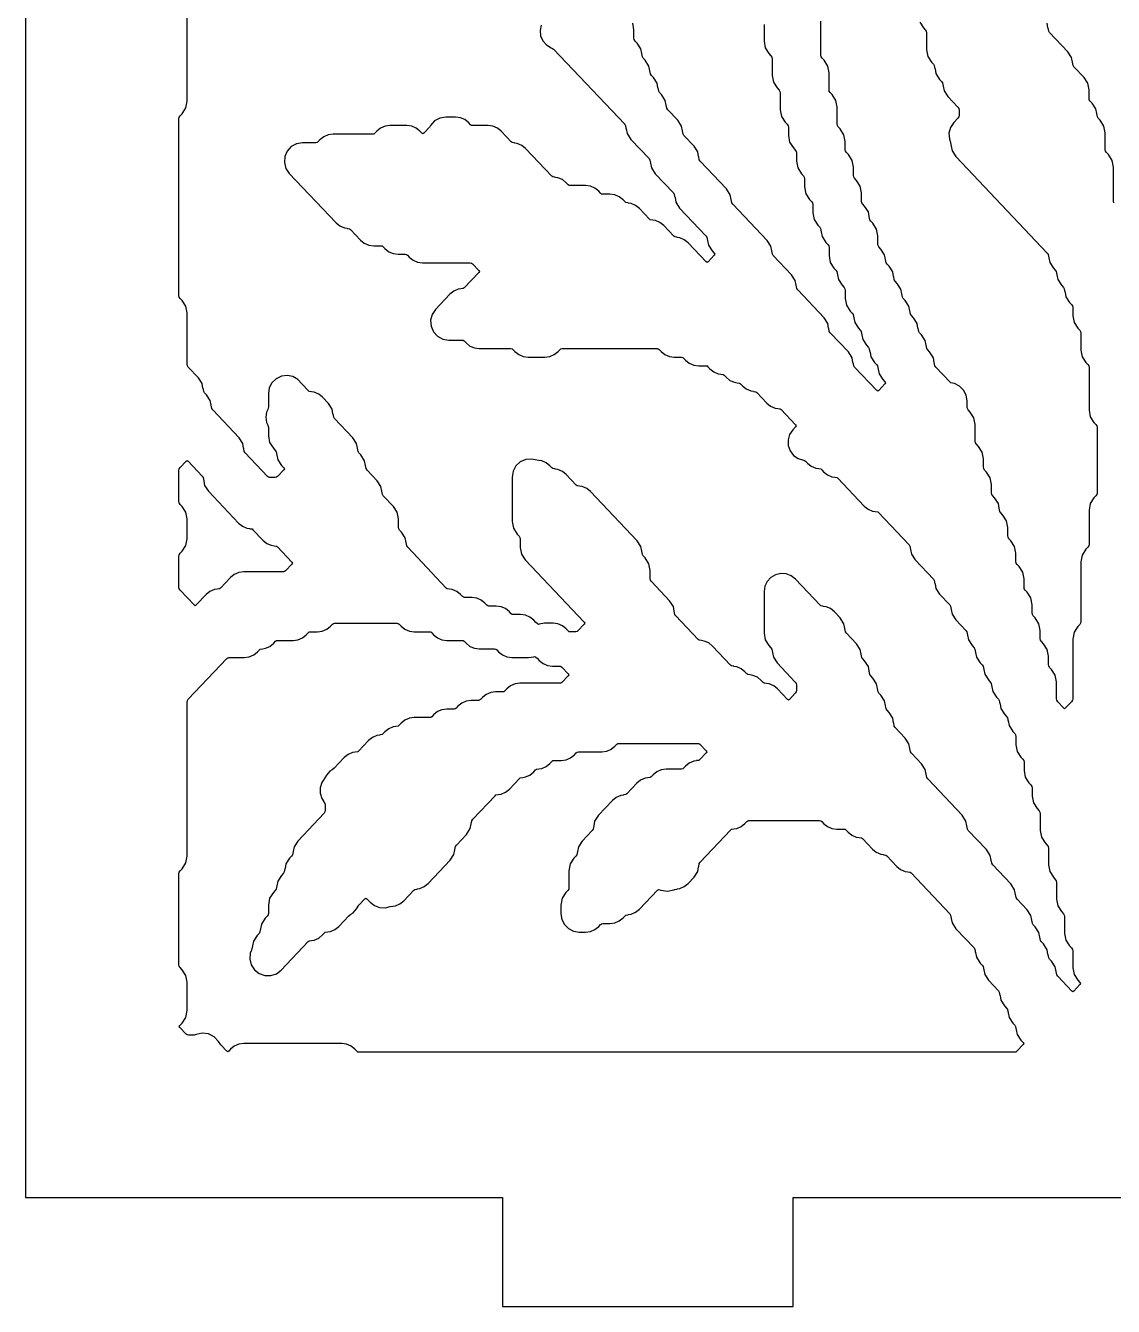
# Model space of a CAD drawing. Header units: millimetres. Extents: x 2 to 65, y 2 to 128.
# Drawn here: x 2 to 31.96, y 2 to 37.27 of the extents above; entities that cross this region are included whole.
import ezdxf

# ---------------------------------------------------------------- set-up
doc = ezdxf.new("R2010")
doc.units = ezdxf.units.MM
doc.layers.add('CUT', color=1, linetype='Continuous')

msp = doc.modelspace()

# ---------------------------------------------------------------- linework, layer by layer
at = {"layer": 'CUT'}
for points in [[(44.134, 2), (52.134, 2), (52.134, 5), (65.2679, 5), (65.2679, 125), (52.134, 125), (52.134, 128), (44.134, 128), (44.134, 125), (23.134, 125), (23.134, 128), (15.134, 128), (15.134, 125), (2, 125), (2, 5), (15.134, 5), (15.134, 2), (23.134, 2), (23.134, 5), (44.134, 5)], [(7.8659, 23.5697), (7.9711, 23.4851), (8.0952, 23.4317), (8.1705, 23.4215), (8.1701, 23.4181), (8.2357, 23.4091), (8.2609, 23.3889), (8.5372, 23.0971), (8.6424, 23.0125), (8.7664, 22.9592), (8.8418, 22.9489), (8.8413, 22.9455), (8.907, 22.9366), (8.9322, 22.9163), (9.3302, 22.4959), (9.3494, 22.4684), (9.3302, 22.4408), (9.1559, 22.2567), (9.1307, 22.2364), (9.0987, 22.2321), (8.0052, 22.2321), (7.8714, 22.2138), (7.7474, 22.1605), (7.6421, 22.0759), (7.3659, 21.7841), (7.3407, 21.7639), (7.275, 21.7549), (7.2755, 21.7515), (7.2001, 21.7413), (7.0761, 21.6879), (6.9709, 21.6033), (6.6993, 21.3165), (6.6713, 21.2952), (6.6433, 21.3165), (6.2564, 21.725), (6.2322, 21.7629), (6.2238, 21.807), (6.2238, 22.6571), (6.2322, 22.7013), (6.2564, 22.7392), (6.3106, 22.7963), (6.412, 22.9551), (6.4475, 23.1401), (6.4475, 23.6869), (6.412, 23.8719), (6.3106, 24.0307), (6.2564, 24.0879), (6.2322, 24.1257), (6.2238, 24.1699), (6.2238, 25.02), (6.2322, 25.0641), (6.2564, 25.102), (6.4195, 25.2742), (6.4475, 25.2955), (6.4755, 25.2742), (6.8623, 24.8657), (6.8866, 24.8278), (6.904, 24.737), (6.9059, 24.7374), (6.9305, 24.6091), (7.032, 24.4503)], [(6.2564, 11.3284), (6.2322, 11.3662), (6.2238, 11.4104), (6.2238, 13.9145), (6.2322, 13.9587), (6.2564, 13.9965), (6.3106, 14.0537), (6.412, 14.2125), (6.4475, 14.3975), (6.4475, 18.6402), (6.456, 18.6844), (6.4802, 18.7223), (7.543, 19.8446), (7.5682, 19.8648), (7.6002, 19.8692), (8.0224, 19.8692), (8.1562, 19.8874), (8.2803, 19.9408), (8.3855, 20.0254), (8.438, 20.0809), (8.4632, 20.1011), (8.5288, 20.1101), (8.5284, 20.1134), (8.6037, 20.1237), (8.7278, 20.1771), (8.833, 20.2617), (8.8855, 20.3171), (8.9107, 20.3374), (8.9428, 20.3418), (9.365, 20.3418), (9.4988, 20.36), (9.6228, 20.4134), (9.728, 20.498), (9.7805, 20.5534), (9.8057, 20.5737), (9.8378, 20.5781), (10.0363, 20.5781), (10.17, 20.5963), (10.2941, 20.6497), (10.3993, 20.7343), (10.4518, 20.7897), (10.477, 20.81), (10.509, 20.8143), (12.2313, 20.8143), (12.2633, 20.81), (12.2885, 20.7897), (12.341, 20.7343), (12.4463, 20.6497), (12.5703, 20.5963), (12.7041, 20.5781), (13.1263, 20.5781), (13.1583, 20.5737), (13.1835, 20.5534), (13.2361, 20.498), (13.3413, 20.4134), (13.4653, 20.36), (13.5991, 20.3418), (14.0213, 20.3418), (14.0534, 20.3374), (14.0786, 20.3171), (14.1311, 20.2617), (14.2363, 20.1771), (14.3603, 20.1237), (14.4941, 20.1055), (14.9164, 20.1055), (14.9484, 20.1011), (14.9736, 20.0809), (15.0261, 20.0254), (15.1313, 19.9408), (15.2554, 19.8874), (15.3892, 19.8692), (15.8502, 19.8692), (15.9998, 19.8921), (16.0173, 19.9007), (16.0411, 19.8858), (16.0924, 19.8446), (16.1449, 19.7891), (16.2501, 19.7045), (16.3742, 19.6511), (16.5079, 19.6329), (16.733, 19.6329), (16.7636, 19.6083), (16.938, 19.4242), (16.9571, 19.3966), (16.938, 19.369), (16.7636, 19.185), (16.7385, 19.1647), (16.7064, 19.1603), (15.6129, 19.1603), (15.4791, 19.1421), (15.3551, 19.0887), (15.2499, 19.0041), (15.1973, 18.9487), (15.1722, 18.9284), (15.1401, 18.9241), (14.9416, 18.9241), (14.8079, 18.9058), (14.6838, 18.8525), (14.5786, 18.7678), (14.5261, 18.7124), (14.5009, 18.6921), (14.4689, 18.6878), (14.2704, 18.6878), (14.1366, 18.6695), (14.0126, 18.6162), (13.9073, 18.5316), (13.8548, 18.4761), (13.8296, 18.4558), (13.7976, 18.4515), (13.5991, 18.4515), (13.4653, 18.4332), (13.3413, 18.3799), (13.2361, 18.2953), (13.1835, 18.2398), (13.1583, 18.2196), (13.1263, 18.2152), (12.7041, 18.2152), (12.5703, 18.197), (12.4463, 18.1436), (12.341, 18.059), (12.2885, 18.0035), (12.2633, 17.9833), (12.1977, 17.9743), (12.1981, 17.9709), (12.1228, 17.9607), (11.9987, 17.9073), (11.8935, 17.8227), (11.841, 17.7672), (11.8158, 17.747), (11.7502, 17.738), (11.7506, 17.7347), (11.6753, 17.7244), (11.5512, 17.671), (11.446, 17.5864), (11.1697, 17.2947), (11.1445, 17.2744), (11.0789, 17.2655), (11.0794, 17.2621), (11.004, 17.2518), (10.88, 17.1984), (10.7747, 17.1138), (10.4985, 16.8221), (10.4388, 16.7741), (10.3794, 16.7373), (10.2818, 16.6255), (10.1931, 16.4866), (10.1958, 16.4849), (10.1552, 16.4264), (10.1101, 16.2823), (10.1101, 16.1312), (10.1552, 15.9871), (10.1958, 15.9286), (10.1931, 15.9269), (10.2429, 15.8489), (10.2514, 15.8048), (10.2514, 15.6636), (10.2429, 15.6194), (10.2187, 15.5815), (9.4933, 14.8155), (9.3919, 14.6567), (9.3672, 14.5284), (9.3653, 14.5288), (9.3479, 14.438), (9.3237, 14.4001), (9.2695, 14.3429), (9.1681, 14.1842), (9.1435, 14.0559), (9.1416, 14.0562), (9.1241, 13.9654), (9.0999, 13.9275), (9.0458, 13.8704), (8.9443, 13.7116), (8.9197, 13.5833), (8.9178, 13.5837), (8.9004, 13.4928), (8.8762, 13.4549), (8.822, 13.3978), (8.7206, 13.239), (8.6851, 13.054), (8.6851, 12.8281), (8.6766, 12.784), (8.6524, 12.7461), (8.5983, 12.6889), (8.4968, 12.5302), (8.4722, 12.4019), (8.4703, 12.4022), (8.4529, 12.3114), (8.4286, 12.2735), (8.3745, 12.2164), (8.2731, 12.0576), (8.2485, 11.9293), (8.2465, 11.9296), (8.2232, 11.8079), (8.187, 11.7234), (8.1745, 11.5606), (8.2151, 11.4025), (8.3045, 11.2659), (8.4331, 11.1653), (8.5873, 11.1116), (8.7506, 11.1104), (8.9055, 11.1619), (9.0356, 11.2605), (9.7805, 12.0471), (9.8057, 12.0674), (9.8714, 12.0763), (9.8709, 12.0797), (9.9463, 12.09), (10.0703, 12.1433), (10.1755, 12.2279), (10.2281, 12.2834), (10.2533, 12.3037), (10.3189, 12.3126), (10.3184, 12.316), (10.3938, 12.3262), (10.5178, 12.3796), (10.6231, 12.4642), (10.8993, 12.756), (10.959, 12.8039), (11.0184, 12.8408), (11.1159, 12.9526), (11.1791, 13.0514), (11.3422, 13.2236), (11.3702, 13.2449), (11.3982, 13.2236), (11.4868, 13.13), (11.6067, 13.0369), (11.749, 12.9841), (11.9006, 12.9764), (12.036, 13.0115), (12.1089, 13.0215), (12.1085, 13.0248), (12.1839, 13.0351), (12.3079, 13.0885), (12.4131, 13.1731), (12.6894, 13.4648), (12.7146, 13.4851), (12.7802, 13.494), (12.7798, 13.4974), (12.8551, 13.5077), (12.9792, 13.561), (13.0844, 13.6457), (13.6945, 14.29), (13.796, 14.4487), (13.8206, 14.5771), (13.8225, 14.5767), (13.84, 14.6675), (13.8642, 14.7054), (14.1421, 14.9988), (14.2435, 15.1576), (14.2681, 15.2859), (14.27, 15.2855), (14.2875, 15.3764), (14.3117, 15.4143), (14.927, 16.064), (14.9522, 16.0842), (15.0178, 16.0932), (15.0173, 16.0966), (15.0927, 16.1068), (15.2167, 16.1602), (15.322, 16.2448), (15.5982, 16.5366), (15.6234, 16.5568), (15.6891, 16.5658), (15.6886, 16.5691), (15.764, 16.5794), (15.888, 16.6328), (15.9932, 16.7174), (16.0457, 16.7728), (16.0709, 16.7931), (16.1366, 16.802), (16.1361, 16.8054), (16.2115, 16.8157), (16.3355, 16.8691), (16.4407, 16.9537), (16.4933, 17.0091), (16.5185, 17.0294), (16.5505, 17.0338), (16.749, 17.0338), (16.8827, 17.052), (17.0068, 17.1054), (17.112, 17.19), (17.1645, 17.2454), (17.1897, 17.2657), (17.2218, 17.27), (17.8677, 17.27), (18.0015, 17.2883), (18.1256, 17.3416), (18.2308, 17.4262), (18.2833, 17.4817), (18.3085, 17.502), (18.3405, 17.5063), (20.5103, 17.5063), (20.5423, 17.502), (20.5675, 17.4817), (20.7418, 17.2976), (20.761, 17.27), (20.7418, 17.2425), (20.5675, 17.0584), (20.5423, 17.0381), (20.4767, 17.0292), (20.4771, 17.0258), (20.4018, 17.0155), (20.2777, 16.9622), (20.1725, 16.8776), (20.12, 16.8221), (20.0948, 16.8018), (20.0628, 16.7975), (19.6405, 16.7975), (19.5068, 16.7792), (19.3827, 16.7259), (19.2775, 16.6413), (19.225, 16.5858), (19.1998, 16.5655), (19.1341, 16.5566), (19.1346, 16.5532), (19.0592, 16.5429), (18.9352, 16.4896), (18.83, 16.405), (18.5537, 16.1132), (18.5285, 16.093), (18.4629, 16.084), (18.4633, 16.0806), (18.388, 16.0704), (18.2639, 16.017), (18.1587, 15.9324), (17.7723, 15.5244), (17.6709, 15.3656), (17.6462, 15.2373), (17.6443, 15.2377), (17.6269, 15.1468), (17.6027, 15.109), (17.3248, 14.8155), (17.2233, 14.6567), (17.1987, 14.5284), (17.1968, 14.5288), (17.1794, 14.438), (17.1552, 14.4001), (17.101, 14.3429), (16.9996, 14.1842), (16.9641, 13.9991), (16.9641, 13.537), (16.9556, 13.4928), (16.9314, 13.4549), (16.8773, 13.3978), (16.7758, 13.239), (16.7403, 13.054), (16.7403, 12.808), (16.7648, 12.6535), (16.8358, 12.5141), (16.9464, 12.4035), (17.0858, 12.3325), (17.2403, 12.308), (17.4202, 12.308), (17.554, 12.3262), (17.678, 12.3796), (17.7833, 12.4642), (17.8358, 12.5197), (17.861, 12.5399), (17.893, 12.5443), (18.0915, 12.5443), (18.2253, 12.5625), (18.3493, 12.6159), (18.4545, 12.7005), (18.5071, 12.756), (18.5323, 12.7762), (18.5979, 12.7852), (18.5974, 12.7886), (18.6728, 12.7988), (18.7968, 12.8522), (18.9021, 12.9368), (19.3974, 13.4599), (19.4266, 13.4821), (19.4924, 13.4599), (19.6724, 13.4342), (19.8497, 13.4745), (19.8742, 13.485), (19.9404, 13.494), (19.94, 13.4974), (20.0153, 13.5077), (20.1394, 13.561), (20.2446, 13.6457), (20.4072, 13.8174), (20.5087, 13.9762), (20.5333, 14.1045), (20.5352, 14.1041), (20.5527, 14.1949), (20.5769, 14.2328), (21.4159, 15.1188), (21.4411, 15.1391), (21.5067, 15.148), (21.5063, 15.1514), (21.5816, 15.1617), (21.7057, 15.2151), (21.8109, 15.2997), (21.8634, 15.3551), (21.8886, 15.3754), (21.9206, 15.3797), (23.8666, 15.3797), (23.8987, 15.3754), (23.9239, 15.3551), (23.9764, 15.2997), (24.0816, 15.2151), (24.2056, 15.1617), (24.3394, 15.1435), (24.5379, 15.1435), (24.5699, 15.1391), (24.5951, 15.1188), (24.6477, 15.0634), (24.7529, 14.9788), (24.8769, 14.9254), (24.9523, 14.9151), (24.9518, 14.9118), (25.0175, 14.9028), (25.0427, 14.8826), (25.3189, 14.5908), (25.4242, 14.5062), (25.5482, 14.4528), (25.6236, 14.4426), (25.6231, 14.4392), (25.6887, 14.4302), (25.7139, 14.41), (25.9902, 14.1182), (26.0954, 14.0336), (26.2195, 13.9803), (26.2948, 13.97), (26.2944, 13.9666), (26.36, 13.9577), (26.3852, 13.9374), (27.448, 12.8151), (27.4722, 12.7772), (27.4896, 12.6864), (27.4915, 12.6868), (27.5162, 12.5584), (27.6176, 12.3997), (28.1193, 11.87), (28.1435, 11.8321), (28.1609, 11.7412), (28.1628, 11.7416), (28.1874, 11.6133), (28.2889, 11.4545), (28.343, 11.3974), (28.3672, 11.3595), (28.3846, 11.2687), (28.3866, 11.269), (28.4112, 11.1407), (28.5126, 10.982), (28.7905, 10.6885), (28.8147, 10.6506), (28.8322, 10.5598), (28.8341, 10.5602), (28.8587, 10.4319), (28.9602, 10.2731), (29.0143, 10.2159), (29.0385, 10.1781), (29.0559, 10.0872), (29.0578, 10.0876), (29.0825, 9.9593), (29.1839, 9.8005), (29.238, 9.7434), (29.2622, 9.7055), (29.2797, 9.6147), (29.2816, 9.615), (29.3062, 9.4867), (29.4077, 9.328), (29.4684, 9.2639), (29.4875, 9.2363), (29.4684, 9.2087), (29.294, 9.0246), (29.2688, 9.0044), (29.2368, 9), (11.1803, 9), (11.1483, 9.0044), (11.1231, 9.0246), (11.0706, 9.0801), (10.9653, 9.1647), (10.8413, 9.2181), (10.7075, 9.2363), (8.0052, 9.2363), (7.8714, 9.2181), (7.7474, 9.1647), (7.6421, 9.0801), (7.5943, 9.0296), (7.5663, 9.0083), (7.5383, 9.0296), (7.3752, 9.2018), (7.3139, 9.2977), (7.1952, 9.4265), (7.0394, 9.5064), (6.8655, 9.5277), (6.695, 9.4878), (6.67, 9.477), (6.6374, 9.4726), (6.4814, 9.4726), (6.4494, 9.4769), (6.4242, 9.4972), (6.2499, 9.6813), (6.2307, 9.7089), (6.2499, 9.7364), (6.3106, 9.8005), (6.412, 9.9593), (6.4475, 10.1443), (6.4475, 10.9274), (6.412, 11.1124), (6.3106, 11.2712)]]:
    msp.add_lwpolyline(points, close=True, dxfattribs=at)
for points in [[(16.1952, 37.2881), (16.1667, 37.1408), (16.1832, 36.9916), (16.2432, 36.8541), (16.3413, 36.7405), (16.4687, 36.6612), (16.5142, 36.6416), (16.5399, 36.6209), (18.4977, 34.5535), (18.5219, 34.5156), (18.5393, 34.4248), (18.5413, 34.4252), (18.5659, 34.2968), (18.6673, 34.1381), (19.169, 33.6083), (19.1932, 33.5705), (19.2106, 33.4796), (19.2125, 33.48), (19.2372, 33.3517), (19.3386, 33.1929), (19.8402, 32.6632), (19.8645, 32.6253), (19.8819, 32.5345), (19.8838, 32.5349), (19.9084, 32.4065), (20.0099, 32.2478), (20.7353, 31.4818), (20.7595, 31.4439), (20.7769, 31.3531), (20.7788, 31.3534), (20.8035, 31.2251), (20.9049, 31.0663), (20.9656, 31.0023), (20.9847, 30.9747), (20.9656, 30.9471), (20.796, 30.768), (20.768, 30.7467), (20.74, 30.768), (20.2446, 31.2911), (20.1394, 31.3757), (20.0153, 31.429), (19.94, 31.4393), (19.9404, 31.4427), (19.8748, 31.4516), (19.8496, 31.4719), (19.5733, 31.7636), (19.4681, 31.8482), (19.3441, 31.9016), (19.2687, 31.9119), (19.2692, 31.9153), (19.2035, 31.9242), (19.1783, 31.9445), (18.9021, 32.2362), (18.7968, 32.3208), (18.6728, 32.3742), (18.5974, 32.3844), (18.5979, 32.3878), (18.5323, 32.3968), (18.5071, 32.417), (18.4545, 32.4725), (18.3493, 32.5571), (18.2253, 32.6105), (18.0915, 32.6287), (17.893, 32.6287), (17.861, 32.6331), (17.8358, 32.6533), (17.7833, 32.7088), (17.678, 32.7934), (17.554, 32.8467), (17.4202, 32.865), (16.998, 32.865), (16.966, 32.8693), (16.9408, 32.8896), (16.8883, 32.9451), (16.783, 33.0297), (16.659, 33.083), (16.5836, 33.0933), (16.5841, 33.0967), (16.5185, 33.1056), (16.4933, 33.1259), (15.7695, 33.8902), (15.6642, 33.9748), (15.5402, 34.0282), (15.4648, 34.0385), (15.4653, 34.0418), (15.3997, 34.0508), (15.3745, 34.071), (15.0982, 34.3628), (14.993, 34.4474), (14.8689, 34.5008), (14.7351, 34.519), (14.3129, 34.519), (14.2809, 34.5234), (14.2557, 34.5436), (14.2032, 34.5991), (14.0979, 34.6837), (13.9739, 34.737), (13.8401, 34.7553), (13.5744, 34.7553), (13.4105, 34.7276), (13.2647, 34.6478), (13.1531, 34.5245), (13.1275, 34.4845), (12.9645, 34.3123), (12.9365, 34.291), (12.9085, 34.3123), (12.8606, 34.3628), (12.7554, 34.4474), (12.6314, 34.5008), (12.4976, 34.519), (12.0328, 34.519), (11.899, 34.5008), (11.775, 34.4474), (11.6698, 34.3628), (11.6172, 34.3073), (11.592, 34.2871), (11.56, 34.2827), (10.4665, 34.2827), (10.3327, 34.2645), (10.2087, 34.2111), (10.1035, 34.1265), (10.0509, 34.071), (10.0257, 34.0508), (9.9937, 34.0464), (9.6234, 34.0464), (9.4601, 34.019), (9.3147, 33.9397), (9.2032, 33.8174), (9.1378, 33.6652), (9.1256, 33.5001), (9.168, 33.34), (9.2604, 33.2026), (10.551, 31.8397), (10.6562, 31.7551), (10.7802, 31.7018), (10.8556, 31.6915), (10.8551, 31.6881), (10.9208, 31.6792), (10.946, 31.6589), (11.2222, 31.3672), (11.3275, 31.2826), (11.4515, 31.2292), (11.5853, 31.211), (11.7838, 31.211), (11.8158, 31.2066), (11.841, 31.1863), (11.8935, 31.1309), (11.9987, 31.0463), (12.1228, 30.9929), (12.2566, 30.9747), (12.455, 30.9747), (12.4871, 30.9703), (12.5123, 30.9501), (12.5648, 30.8946), (12.67, 30.81), (12.794, 30.7566), (12.9278, 30.7384), (14.2451, 30.7384), (14.2771, 30.734), (14.3023, 30.7138), (14.4766, 30.5297), (14.4958, 30.5021), (14.4766, 30.4745), (14.0786, 30.0542), (14.0534, 30.0339), (13.9877, 30.025), (13.9882, 30.0216), (13.9128, 30.0113), (13.7888, 29.9579), (13.6836, 29.8733), (13.288, 29.4556), (13.1956, 29.3182), (13.1532, 29.1581), (13.1654, 28.993), (13.2308, 28.8409), (13.3424, 28.7185), (13.4877, 28.6392), (13.651, 28.6118), (14.0213, 28.6118), (14.0534, 28.6074), (14.0786, 28.5872), (14.1311, 28.5317), (14.2363, 28.4471), (14.3603, 28.3938), (14.4941, 28.3755), (15.3639, 28.3755), (15.3959, 28.3712), (15.4211, 28.3509), (15.4736, 28.2954), (15.5789, 28.2108), (15.7029, 28.1575), (15.8367, 28.1392), (16.3014, 28.1392), (16.4352, 28.1575), (16.5593, 28.2108), (16.6645, 28.2954), (16.717, 28.3509), (16.7422, 28.3712), (16.7742, 28.3755), (19.3915, 28.3755), (19.4235, 28.3712), (19.4487, 28.3509), (19.5012, 28.2954), (19.6065, 28.2108), (19.7305, 28.1575), (19.8643, 28.1392), (20.0628, 28.1392), (20.0948, 28.1349), (20.12, 28.1146), (20.1725, 28.0592), (20.2777, 27.9746), (20.4018, 27.9212), (20.5356, 27.903), (20.734, 27.903), (20.7661, 27.8986), (20.7913, 27.8783), (20.8438, 27.8229), (20.949, 27.7383), (21.0731, 27.6849), (21.1484, 27.6746), (21.148, 27.6712), (21.2136, 27.6623), (21.2388, 27.642), (21.2913, 27.5866), (21.3965, 27.502), (21.5206, 27.4486), (21.5959, 27.4383), (21.5955, 27.435), (21.6611, 27.426), (21.6863, 27.4058), (21.7388, 27.3503), (21.844, 27.2657), (21.9681, 27.2123), (22.0434, 27.2021), (22.043, 27.1987), (22.1086, 27.1897), (22.1338, 27.1695), (22.4101, 26.8777), (22.5153, 26.7931), (22.6393, 26.7398), (22.7147, 26.7295), (22.7143, 26.7261), (22.7799, 26.7172), (22.8051, 26.6969), (23.2032, 26.2765), (23.2223, 26.2489), (23.2032, 26.2214), (23.1284, 26.1424), (23.0401, 26.0137), (22.9957, 25.8641), (22.9997, 25.7081), (23.0515, 25.5609), (23.1462, 25.4369), (23.2745, 25.3481), (23.4239, 25.3031), (23.4512, 25.2994), (23.4764, 25.2792), (23.5289, 25.2237), (23.6341, 25.1391), (23.7581, 25.0857), (23.8335, 25.0755), (23.833, 25.0721), (23.8987, 25.0631), (23.9239, 25.0429), (23.9764, 24.9874), (24.0816, 24.9028), (24.2056, 24.8495), (24.281, 24.8392), (24.2806, 24.8358), (24.3462, 24.8269), (24.3714, 24.8066), (25.0952, 24.0423), (25.2004, 23.9577), (25.3244, 23.9043), (25.3998, 23.894), (25.3993, 23.8907), (25.465, 23.8817), (25.4902, 23.8615), (26.3292, 22.9754), (26.3534, 22.9376), (26.3708, 22.8467), (26.3728, 22.8471), (26.3974, 22.7188), (26.4988, 22.56), (27.0005, 22.0303), (27.0247, 21.9924), (27.0421, 21.9016), (27.044, 21.9019), (27.0686, 21.7736), (27.1701, 21.6149), (27.448, 21.3214), (27.4722, 21.2835), (27.4896, 21.1927), (27.4915, 21.1931), (27.5162, 21.0648), (27.6176, 20.906), (27.8955, 20.6126), (27.9197, 20.5747), (27.9371, 20.4839), (27.9391, 20.4842), (27.9637, 20.3559), (28.0651, 20.1972), (28.1193, 20.14), (28.1435, 20.1021), (28.1609, 20.0113), (28.1628, 20.0117), (28.1874, 19.8833), (28.2889, 19.7246), (28.343, 19.6674), (28.3672, 19.6295), (28.3846, 19.5387), (28.3866, 19.5391), (28.4112, 19.4108), (28.5126, 19.252), (28.5668, 19.1948), (28.591, 19.157), (28.6084, 19.0661), (28.6103, 19.0665), (28.6349, 18.9382), (28.7364, 18.7794), (28.7905, 18.7223), (28.8147, 18.6844), (28.8322, 18.5936), (28.8341, 18.5939), (28.8587, 18.4656), (28.9602, 18.3069), (29.0143, 18.2497), (29.0385, 18.2118), (29.0559, 18.121), (29.0578, 18.1214), (29.0825, 17.993), (29.1839, 17.8343), (29.238, 17.7771), (29.2622, 17.7392), (29.2707, 17.6951), (29.2707, 17.4692), (29.3062, 17.2842), (29.4077, 17.1254), (29.4618, 17.0683), (29.486, 17.0304), (29.4945, 16.9862), (29.4945, 16.7604), (29.53, 16.5753), (29.6314, 16.4166), (29.6855, 16.3594), (29.7098, 16.3215), (29.7182, 16.2774), (29.7182, 16.0515), (29.7537, 15.8665), (29.8552, 15.7077), (29.9093, 15.6505), (29.9335, 15.6127), (29.942, 15.5685), (29.942, 15.1063), (29.9775, 14.9213), (30.0789, 14.7626), (30.1331, 14.7054), (30.1573, 14.6675), (30.1657, 14.6234), (30.1657, 14.1612), (30.2012, 13.9762), (30.3027, 13.8174), (30.3568, 13.7602), (30.381, 13.7224), (30.3895, 13.6782), (30.3895, 13.2161), (30.425, 13.031), (30.5265, 12.8723), (30.5806, 12.8151), (30.6048, 12.7772), (30.6133, 12.7331), (30.6133, 12.2709), (30.6488, 12.0859), (30.7502, 11.9271), (30.8043, 11.87), (30.8285, 11.8321), (30.837, 11.7879), (30.837, 11.3258), (30.8725, 11.1407), (30.974, 10.982), (31.0347, 10.9179), (31.0538, 10.8903), (31.0347, 10.8627), (30.865, 10.6836), (30.837, 10.6623), (30.809, 10.6836), (30.4222, 11.0921), (30.398, 11.13), (30.3805, 11.2208), (30.3786, 11.2204), (30.354, 11.3487), (30.2525, 11.5075), (30.1984, 11.5646), (30.1742, 11.6025), (30.1568, 11.6934), (30.1549, 11.693), (30.1302, 11.8213), (30.0288, 11.9801), (29.9747, 12.0372), (29.9505, 12.0751), (29.933, 12.1659), (29.9311, 12.1656), (29.9065, 12.2939), (29.805, 12.4526), (29.7509, 12.5098), (29.7267, 12.5477), (29.7093, 12.6385), (29.7073, 12.6381), (29.6827, 12.7665), (29.5813, 12.9252), (29.3034, 13.2187), (29.2792, 13.2565), (29.2618, 13.3474), (29.2598, 13.347), (29.2352, 13.4753), (29.1338, 13.6341), (28.6321, 14.1638), (28.6079, 14.2017), (28.5905, 14.2925), (28.5886, 14.2921), (28.5639, 14.4205), (28.4625, 14.5792), (27.9609, 15.109), (27.9366, 15.1468), (27.9192, 15.2377), (27.9173, 15.2373), (27.8927, 15.3656), (27.7912, 15.5244), (26.8421, 16.5267), (26.8179, 16.5646), (26.8004, 16.6554), (26.7985, 16.655), (26.7739, 16.7833), (26.6724, 16.9421), (26.3946, 17.2355), (26.3703, 17.2734), (26.3529, 17.3642), (26.351, 17.3639), (26.3264, 17.4922), (26.2249, 17.6509), (25.947, 17.9444), (25.9228, 17.9823), (25.9054, 18.0731), (25.9035, 18.0727), (25.8789, 18.201), (25.7774, 18.3598), (25.7233, 18.417), (25.6991, 18.4549), (25.6817, 18.5457), (25.6797, 18.5453), (25.6551, 18.6736), (25.5537, 18.8324), (25.4995, 18.8895), (25.4753, 18.9274), (25.4579, 19.0183), (25.456, 19.0179), (25.4314, 19.1462), (25.3299, 19.305), (25.2758, 19.3621), (25.2516, 19.4), (25.2341, 19.4908), (25.2322, 19.4905), (25.2076, 19.6188), (25.1061, 19.7775), (25.052, 19.8347), (25.0278, 19.8726), (25.0104, 19.9634), (25.0085, 19.963), (24.9838, 20.0913), (24.8824, 20.2501), (24.6045, 20.5435), (24.5803, 20.5814), (24.5629, 20.6723), (24.5609, 20.6719), (24.5363, 20.8002), (24.4349, 20.959), (24.2722, 21.1307), (24.167, 21.2153), (24.043, 21.2687), (23.9676, 21.279), (23.9681, 21.2823), (23.9024, 21.2913), (23.8772, 21.3115), (23.1973, 22.0296), (23.0804, 22.121), (22.9418, 22.1741), (22.7937, 22.1841), (22.6492, 22.1503), (22.521, 22.0755), (22.4204, 21.9664), (22.3563, 21.8325), (22.3343, 21.6858), (22.3343, 20.5409), (22.3698, 20.3559), (22.4712, 20.1972), (22.5253, 20.14), (22.5495, 20.1021), (22.567, 20.0113), (22.5689, 20.0117), (22.5935, 19.8833), (22.695, 19.7246), (23.1966, 19.1948), (23.2208, 19.157), (23.2293, 19.1128), (23.2293, 18.9716), (23.2208, 18.9274), (23.1966, 18.8895), (23.0335, 18.7173), (23.0055, 18.696), (22.9775, 18.7173), (22.7059, 19.0041), (22.6007, 19.0887), (22.4767, 19.1421), (22.4013, 19.1524), (22.4018, 19.1558), (22.3361, 19.1647), (22.3109, 19.185), (22.2584, 19.2404), (22.1532, 19.325), (22.0292, 19.3784), (21.9538, 19.3887), (21.9543, 19.392), (21.8886, 19.401), (21.8634, 19.4212), (21.8109, 19.4767), (21.7057, 19.5613), (21.5816, 19.6147), (21.5063, 19.625), (21.5067, 19.6283), (21.4411, 19.6373), (21.4159, 19.6575), (20.9159, 20.1856), (20.8106, 20.2702), (20.6866, 20.3235), (20.6112, 20.3338), (20.6117, 20.3372), (20.5461, 20.3461), (20.5209, 20.3664), (19.9056, 21.0161), (19.8814, 21.054), (19.864, 21.1448), (19.862, 21.1445), (19.8374, 21.2728), (19.736, 21.4315), (19.2343, 21.9613), (19.2101, 21.9992), (19.2017, 22.0433), (19.2017, 22.2692), (19.1662, 22.4542), (19.0647, 22.613), (19.0106, 22.6701), (18.9864, 22.708), (18.9689, 22.7988), (18.967, 22.7985), (18.9424, 22.9268), (18.8409, 23.0855), (17.5595, 24.4387), (17.4543, 24.5233), (17.3303, 24.5767), (17.2549, 24.587), (17.2554, 24.5904), (17.1897, 24.5993), (17.1645, 24.6196), (16.8883, 24.9113), (16.783, 24.9959), (16.659, 25.0493), (16.5836, 25.0595), (16.5841, 25.0629), (16.5185, 25.0719), (16.4933, 25.0921), (16.4407, 25.1476), (16.3355, 25.2322), (16.2115, 25.2856), (16.1361, 25.2958), (16.1366, 25.2992), (16.0284, 25.314), (15.9361, 25.3367), (15.7728, 25.3223), (15.6228, 25.2558), (15.5025, 25.1443), (15.4247, 24.9999), (15.3978, 24.8382), (15.3978, 23.6127), (15.4333, 23.4276), (15.5347, 23.2689), (15.5889, 23.2117), (15.6131, 23.1738), (15.6215, 23.1297), (15.6215, 22.9038), (15.657, 22.7188), (15.7585, 22.56), (17.3855, 20.8419), (17.4046, 20.8143), (17.3855, 20.7868), (17.2112, 20.6027), (17.186, 20.5824), (17.1539, 20.5781), (16.9714, 20.5781), (16.9408, 20.6027), (16.8883, 20.6581), (16.783, 20.7427), (16.659, 20.7961), (16.5252, 20.8143), (16.288, 20.8143), (16.1383, 20.7914), (16.1208, 20.7829), (16.0971, 20.7977), (16.0457, 20.839), (15.9932, 20.8944), (15.888, 20.979), (15.764, 21.0324), (15.6302, 21.0506), (15.4317, 21.0506), (15.3997, 21.055), (15.3745, 21.0753), (15.322, 21.1307), (15.2167, 21.2153), (15.0927, 21.2687), (14.9589, 21.2869), (14.7604, 21.2869), (14.7284, 21.2913), (14.7032, 21.3115), (14.6507, 21.367), (14.5455, 21.4516), (14.4214, 21.505), (14.2876, 21.5232), (14.0892, 21.5232), (14.0571, 21.5276), (14.0319, 21.5478), (13.9794, 21.6033), (13.8742, 21.6879), (13.7502, 21.7413), (13.6748, 21.7515), (13.6752, 21.7549), (13.6096, 21.7639), (13.5844, 21.7841), (12.5216, 22.9064), (12.4974, 22.9443), (12.48, 23.0351), (12.4781, 23.0348), (12.4535, 23.1631), (12.352, 23.3218), (12.2979, 23.379), (12.2737, 23.4169), (12.2652, 23.461), (12.2652, 23.6869), (12.2297, 23.8719), (12.1282, 24.0307), (11.8504, 24.3241), (11.8261, 24.362), (11.8087, 24.4529), (11.8068, 24.4525), (11.7822, 24.5808), (11.6807, 24.7396), (11.4028, 25.033), (11.3786, 25.0709), (11.3612, 25.1617), (11.3593, 25.1613), (11.3347, 25.2897), (11.2332, 25.4484), (11.1791, 25.5056), (11.1549, 25.5435), (11.1375, 25.6343), (11.1355, 25.6339), (11.1109, 25.7622), (11.0095, 25.921), (10.5078, 26.4507), (10.4836, 26.4886), (10.4662, 26.5794), (10.4643, 26.5791), (10.4396, 26.7074), (10.3382, 26.8661), (10.1755, 27.0379), (10.0703, 27.1225), (9.9463, 27.1759), (9.8709, 27.1861), (9.8714, 27.1895), (9.8057, 27.1985), (9.7805, 27.2187), (9.6128, 27.3959), (9.6064, 27.4059), (9.4997, 27.5252), (9.3607, 27.6048), (9.2037, 27.6363), (9.0448, 27.6166), (8.9003, 27.5476), (8.785, 27.4365), (8.7107, 27.2947), (8.6851, 27.1366), (8.6851, 26.769), (8.6726, 26.7041), (8.6369, 26.6255), (8.6168, 26.4852), (8.6369, 26.345), (8.6726, 26.2664), (8.6851, 26.2014), (8.6851, 25.9755), (8.7206, 25.7905), (8.822, 25.6318), (8.8762, 25.5746), (8.9004, 25.5367), (8.9178, 25.4459), (8.9197, 25.4462), (8.9443, 25.3179), (9.0458, 25.1592), (9.1065, 25.0951), (9.1256, 25.0675), (9.1065, 25.0399), (8.9322, 24.8558), (8.907, 24.8356), (8.8749, 24.8312), (8.719, 24.8312), (8.687, 24.8356), (8.6618, 24.8558), (8.0465, 25.5056), (8.0223, 25.5435), (8.0049, 25.6343), (8.0029, 25.6339), (7.9783, 25.7622), (7.8769, 25.921), (7.1515, 26.687), (7.1273, 26.7249), (7.1098, 26.8157), (7.1079, 26.8154), (7.0833, 26.9437), (6.9818, 27.1024), (6.9277, 27.1596), (6.9035, 27.1975), (6.8861, 27.2883), (6.8841, 27.2879), (6.8595, 27.4162), (6.7581, 27.575), (6.4802, 27.8684), (6.456, 27.9063), (6.4475, 27.9505), (6.4475, 29.3578), (6.412, 29.5428), (6.3106, 29.7016), (6.2564, 29.7587), (6.2322, 29.7966), (6.2238, 29.8408), (6.2238, 34.7077), (6.2322, 34.7519), (6.2564, 34.7898), (6.3106, 34.8469), (6.412, 35.0057), (6.4475, 35.1907), (6.4475, 37.5432)], [(26.6211, 37.3686), (26.7226, 37.2098), (26.7767, 37.1527), (26.8009, 37.1148), (26.8094, 37.0706), (26.8094, 36.6085), (26.8449, 36.4234), (26.9463, 36.2647), (27.0005, 36.2075), (27.0247, 36.1696), (27.0421, 36.0788), (27.044, 36.0792), (27.0686, 35.9508), (27.1701, 35.7921), (27.2242, 35.7349), (27.2484, 35.697), (27.2659, 35.6062), (27.2678, 35.6066), (27.2924, 35.4783), (27.3939, 35.3195), (27.6717, 35.0261), (27.6959, 34.9882), (27.7044, 34.944), (27.7044, 34.8028), (27.6959, 34.7586), (27.6717, 34.7208), (27.5627, 34.6056), (27.4705, 34.4687), (27.428, 34.3091), (27.4397, 34.1445), (27.4634, 34.0889), (27.4896, 33.9522), (27.4915, 33.9526), (27.5162, 33.8243), (27.6176, 33.6655), (30.1331, 31.0092), (30.1573, 30.9713), (30.1747, 30.8805), (30.1766, 30.8808), (30.2012, 30.7525), (30.3027, 30.5938), (30.3568, 30.5366), (30.381, 30.4987), (30.3985, 30.4079), (30.4004, 30.4083), (30.425, 30.28), (30.5265, 30.1212), (30.5806, 30.064), (30.6048, 30.0262), (30.6222, 29.9353), (30.6241, 29.9357), (30.6488, 29.8074), (30.7502, 29.6486), (30.8043, 29.5915), (30.8285, 29.5536), (30.837, 29.5094), (30.837, 29.2836), (30.8725, 29.0985), (30.974, 28.9398), (31.0281, 28.8826), (31.0523, 28.8447), (31.0608, 28.8006), (31.0608, 28.3384), (31.0963, 28.1534), (31.1977, 27.9946), (31.2518, 27.9375), (31.2761, 27.8996), (31.2845, 27.8554), (31.2845, 26.6844), (31.32, 26.4994), (31.4215, 26.3406), (31.4756, 26.2835), (31.4998, 26.2456), (31.5083, 26.2014), (31.5083, 24.4062), (31.4998, 24.362), (31.4756, 24.3241), (31.4215, 24.267), (31.32, 24.1082), (31.2845, 23.9232), (31.2845, 22.9885), (31.2761, 22.9443), (31.2518, 22.9064), (31.1977, 22.8493), (31.0963, 22.6905), (31.0608, 22.5055), (31.0608, 20.8619), (31.0523, 20.8177), (31.0281, 20.7798), (30.974, 20.7227), (30.8725, 20.5639), (30.837, 20.3789), (30.837, 18.7353), (30.8285, 18.6911), (30.8043, 18.6533), (30.6413, 18.481), (30.6133, 18.4598), (30.5853, 18.481), (30.4222, 18.6533), (30.398, 18.6911), (30.3895, 18.7353), (30.3895, 19.1974), (30.354, 19.3825), (30.2525, 19.5412), (30.1984, 19.5984), (30.1742, 19.6363), (30.1657, 19.6804), (30.1657, 19.9063), (30.1302, 20.0913), (30.0288, 20.2501), (29.9747, 20.3073), (29.9505, 20.3451), (29.942, 20.3893), (29.942, 20.6152), (29.9065, 20.8002), (29.805, 20.959), (29.7509, 21.0161), (29.7267, 21.054), (29.7182, 21.0982), (29.7182, 21.324), (29.6827, 21.5091), (29.5813, 21.6678), (29.5272, 21.725), (29.5029, 21.7629), (29.4945, 21.807), (29.4945, 22.0329), (29.459, 22.2179), (29.3575, 22.3767), (29.3034, 22.4338), (29.2792, 22.4717), (29.2707, 22.5159), (29.2707, 22.7418), (29.2352, 22.9268), (29.1338, 23.0855), (29.0796, 23.1427), (29.0554, 23.1806), (29.047, 23.2247), (29.047, 23.4506), (29.0115, 23.6356), (28.91, 23.7944), (28.8559, 23.8516), (28.8317, 23.8895), (28.8142, 23.9803), (28.8123, 23.9799), (28.7877, 24.1082), (28.6863, 24.267), (28.6321, 24.3241), (28.6079, 24.362), (28.5994, 24.4062), (28.5994, 24.632), (28.5639, 24.8171), (28.4625, 24.9758), (28.4084, 25.033), (28.3842, 25.0709), (28.3757, 25.115), (28.3757, 25.3409), (28.3402, 25.5259), (28.2387, 25.6847), (28.1846, 25.7419), (28.1604, 25.7797), (28.1519, 25.8239), (28.1519, 26.2861), (28.1164, 26.4711), (28.015, 26.6299), (27.9609, 26.687), (27.9366, 26.7249), (27.9282, 26.769), (27.9282, 26.937), (27.9037, 27.0915), (27.8327, 27.2309), (27.7221, 27.3415), (27.5827, 27.4125), (27.5292, 27.421), (27.4838, 27.4363), (27.4527, 27.4599), (27.0658, 27.8684), (27.0416, 27.9063), (27.0242, 27.9972), (27.0223, 27.9968), (26.9976, 28.1251), (26.8962, 28.2839), (26.8421, 28.341), (26.8179, 28.3789), (26.8004, 28.4697), (26.7985, 28.4694), (26.7739, 28.5977), (26.6724, 28.7564), (26.6183, 28.8136), (26.5941, 28.8515), (26.5767, 28.9423), (26.5748, 28.9419), (26.5501, 29.0702), (26.4487, 29.229), (26.3946, 29.2862), (26.3703, 29.324), (26.3529, 29.4149), (26.351, 29.4145), (26.3264, 29.5428), (26.2249, 29.7016), (26.1708, 29.7587), (26.1466, 29.7966), (26.1292, 29.8875), (26.1272, 29.8871), (26.1026, 30.0154), (26.0012, 30.1742), (25.947, 30.2313), (25.9228, 30.2692), (25.9054, 30.36), (25.9035, 30.3597), (25.8789, 30.488), (25.7774, 30.6467), (25.7233, 30.7039), (25.6991, 30.7418), (25.6817, 30.8326), (25.6797, 30.8322), (25.6551, 30.9605), (25.5537, 31.1193), (25.4995, 31.1765), (25.4753, 31.2143), (25.4668, 31.2585), (25.4668, 31.4844), (25.4314, 31.6694), (25.3299, 31.8282), (25.2758, 31.8853), (25.2516, 31.9232), (25.2341, 32.014), (25.2322, 32.0137), (25.2076, 32.142), (25.1061, 32.3007), (25.052, 32.3579), (25.0278, 32.3958), (25.0193, 32.4399), (25.0193, 32.6658), (24.9838, 32.8508), (24.8824, 33.0096), (24.8283, 33.0668), (24.804, 33.1046), (24.7956, 33.1488), (24.7956, 33.3747), (24.7601, 33.5597), (24.6586, 33.7185), (24.6045, 33.7756), (24.5803, 33.8135), (24.5718, 33.8577), (24.5718, 34.0835), (24.5363, 34.2686), (24.4349, 34.4273), (24.3807, 34.4845), (24.3565, 34.5224), (24.3481, 34.5665), (24.3481, 35.0287), (24.3126, 35.2137), (24.2111, 35.3725), (24.157, 35.4296), (24.1328, 35.4675), (24.1243, 35.5117), (24.1243, 35.9738), (24.0888, 36.1589), (23.9874, 36.3176), (23.9332, 36.3748), (23.909, 36.4127), (23.9006, 36.4568), (23.9006, 37.3915)], [(22.3343, 37.3069), (22.3343, 36.8447), (22.3698, 36.6597), (22.4712, 36.5009), (22.5253, 36.4438), (22.5495, 36.4059), (22.558, 36.3618), (22.558, 35.8996), (22.5935, 35.7146), (22.695, 35.5558), (22.7491, 35.4986), (22.7733, 35.4608), (22.7818, 35.4166), (22.7818, 34.9544), (22.8173, 34.7694), (22.9187, 34.6107), (22.9728, 34.5535), (22.9971, 34.5156), (23.0055, 34.4715), (23.0055, 34.2456), (23.041, 34.0606), (23.1425, 33.9018), (23.1966, 33.8446), (23.2208, 33.8068), (23.2293, 33.7626), (23.2293, 33.5367), (23.2648, 33.3517), (23.3662, 33.1929), (23.4204, 33.1358), (23.4446, 33.0979), (23.453, 33.0537), (23.453, 32.8279), (23.4885, 32.6428), (23.59, 32.4841), (23.6441, 32.4269), (23.6683, 32.389), (23.6768, 32.3449), (23.6768, 32.119), (23.7123, 31.934), (23.8137, 31.7752), (23.8679, 31.7181), (23.8921, 31.6802), (23.9095, 31.5893), (23.9114, 31.5897), (23.936, 31.4614), (24.0375, 31.3026), (24.0916, 31.2455), (24.1158, 31.2076), (24.1243, 31.1634), (24.1243, 30.9376), (24.1598, 30.7525), (24.2613, 30.5938), (24.3154, 30.5366), (24.3396, 30.4987), (24.357, 30.4079), (24.3589, 30.4083), (24.3836, 30.28), (24.485, 30.1212), (24.5391, 30.064), (24.5634, 30.0262), (24.5718, 29.982), (24.5718, 29.7561), (24.6073, 29.5711), (24.7088, 29.4123), (24.7629, 29.3552), (24.7871, 29.3173), (24.8045, 29.2265), (24.8065, 29.2268), (24.8311, 29.0985), (24.9325, 28.9398), (24.9867, 28.8826), (25.0109, 28.8447), (25.0283, 28.7539), (25.0302, 28.7543), (25.0548, 28.626), (25.1563, 28.4672), (25.2104, 28.41), (25.2346, 28.3722), (25.252, 28.2813), (25.254, 28.2817), (25.2786, 28.1534), (25.38, 27.9946), (25.4342, 27.9375), (25.4584, 27.8996), (25.4758, 27.8087), (25.4777, 27.8091), (25.5023, 27.6808), (25.6038, 27.522), (25.6645, 27.458), (25.6836, 27.4304), (25.6645, 27.4028), (25.4948, 27.2237), (25.4668, 27.2024), (25.4388, 27.2237), (24.8283, 27.8684), (24.804, 27.9063), (24.7866, 27.9972), (24.7847, 27.9968), (24.7601, 28.1251), (24.6586, 28.2839), (24.157, 28.8136), (24.1328, 28.8515), (24.1154, 28.9423), (24.1134, 28.9419), (24.0888, 29.0702), (23.9874, 29.229), (23.262, 29.995), (23.2378, 30.0329), (23.2203, 30.1237), (23.2184, 30.1234), (23.1938, 30.2517), (23.0923, 30.4104), (22.5907, 30.9402), (22.5665, 30.9781), (22.5491, 31.0689), (22.5471, 31.0685), (22.5225, 31.1968), (22.4211, 31.3556), (21.4719, 32.3579), (21.4477, 32.3958), (21.4303, 32.4866), (21.4283, 32.4862), (21.4037, 32.6146), (21.3023, 32.7733), (20.5769, 33.5393), (20.5527, 33.5772), (20.5352, 33.668), (20.5333, 33.6677), (20.5087, 33.796), (20.4072, 33.9547), (20.1294, 34.2482), (20.1052, 34.2861), (20.0877, 34.3769), (20.0858, 34.3765), (20.0612, 34.5048), (19.9597, 34.6636), (19.6818, 34.9571), (19.6576, 34.9949), (19.6402, 35.0858), (19.6383, 35.0854), (19.6137, 35.2137), (19.5122, 35.3725), (19.4581, 35.4296), (19.4339, 35.4675), (19.4165, 35.5583), (19.4145, 35.558), (19.3899, 35.6863), (19.2885, 35.845), (19.2343, 35.9022), (19.2101, 35.9401), (19.1927, 36.0309), (19.1908, 36.0305), (19.1662, 36.1589), (19.0647, 36.3176), (19.0106, 36.3748), (18.9864, 36.4127), (18.9689, 36.5035), (18.967, 36.5031), (18.9424, 36.6314), (18.8409, 36.7902), (18.7868, 36.8473), (18.7626, 36.8852), (18.7541, 36.9294), (18.7541, 37.1553), (18.7186, 37.3403)], [(31.9643, 32.3958), (31.9558, 32.4399), (31.9558, 33.3747), (31.9203, 33.5597), (31.8188, 33.7185), (31.7647, 33.7756), (31.7405, 33.8135), (31.732, 33.8577), (31.732, 34.3198), (31.6965, 34.5048), (31.5951, 34.6636), (31.541, 34.7208), (31.5168, 34.7586), (31.4993, 34.8495), (31.4974, 34.8491), (31.4728, 34.9774), (31.3713, 35.1362), (31.3172, 35.1933), (31.293, 35.2312), (31.2845, 35.2754), (31.2845, 35.5012), (31.249, 35.6863), (31.1476, 35.845), (30.8697, 36.1385), (30.8455, 36.1764), (30.8281, 36.2672), (30.8261, 36.2668), (30.8015, 36.3951), (30.7001, 36.5539), (30.1984, 37.0836), (30.1742, 37.1215), (30.1568, 37.2123), (30.1549, 37.212), (30.1302, 37.3403)]]:
    msp.add_lwpolyline(points, dxfattribs=at)

doc.saveas('drawing.dxf')
